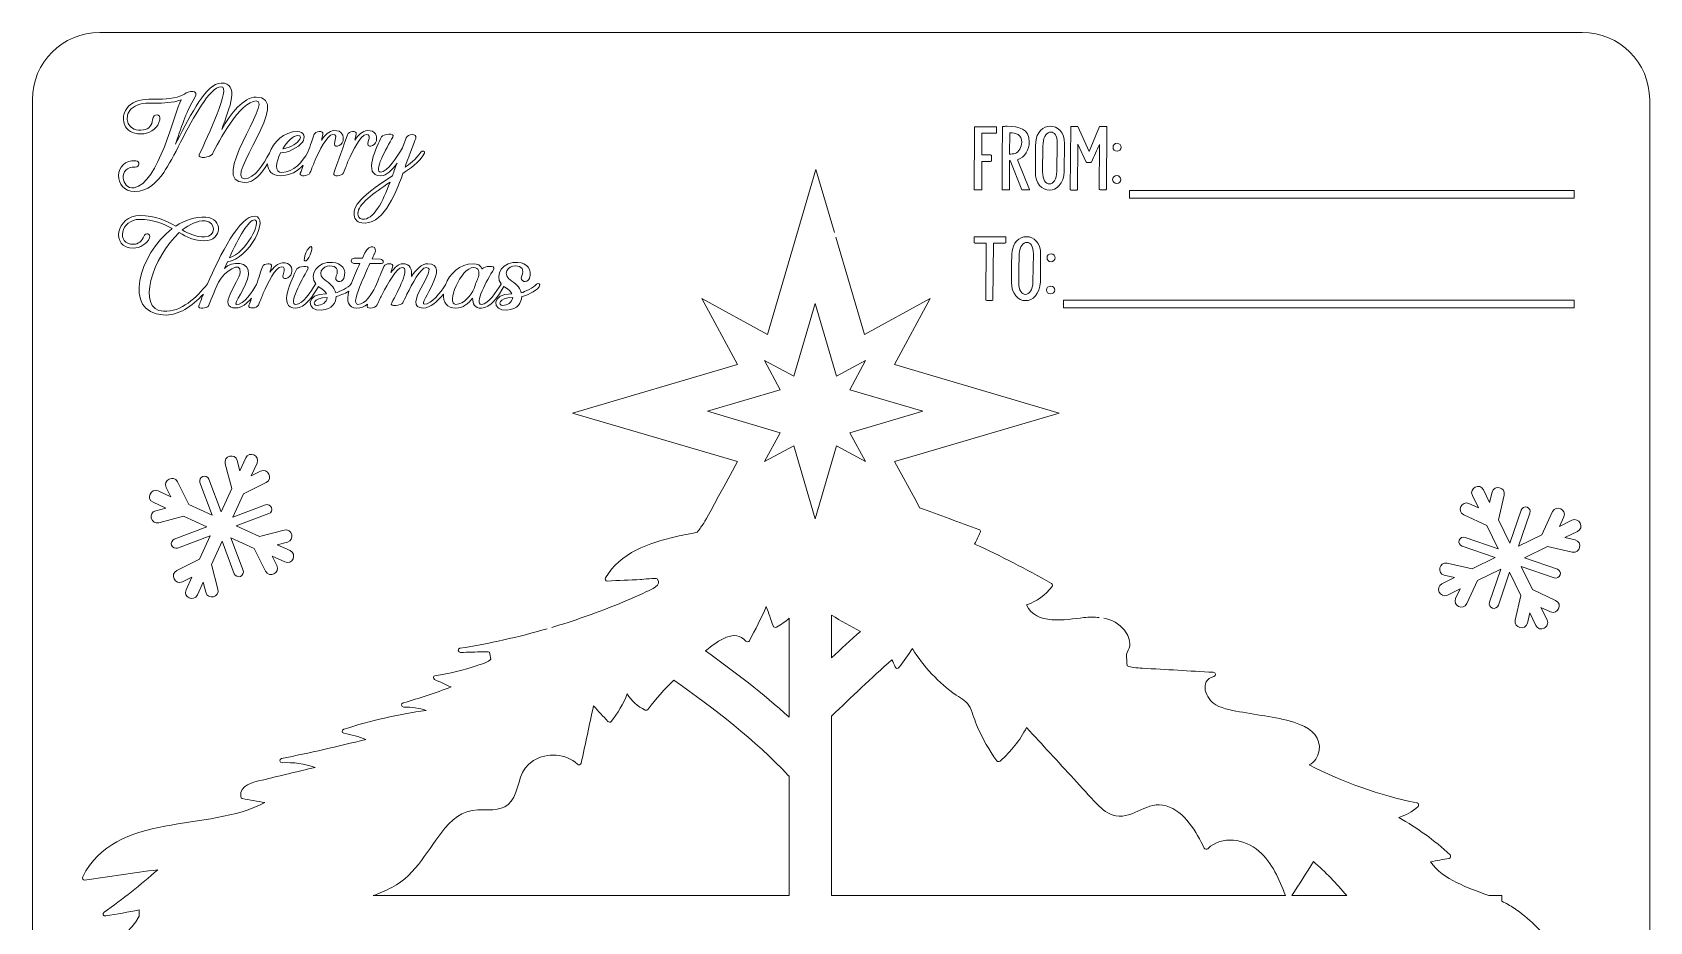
# Model space of a CAD drawing. Header units: inches. Extents: x -554 to -402, y 135 to 338.
# Drawn here: x -554.2 to -401.8, y 254.4 to 338.2 of the extents above; entities that cross this region are included whole.
import ezdxf

# ---------------------------------------------------------------- set-up
doc = ezdxf.new("R2010")
doc.units = ezdxf.units.IN
doc.header["$MEASUREMENT"] = 0
doc.layers.add('_U+0421_U+043B_U+043E_U+0439 1', color=7, linetype='Continuous')

# ---------------------------------------------------------------- blocks, each defined once
blk = doc.blocks.new('block 4')
at = {"layer": '_U+0421_U+043B_U+043E_U+0439 1', "color": 7, "lineweight": 5, "true_color": 0xffffff}
for points, knots in [([(-521.25, 328.35), (-521.14, 328.57), (-519.93, 328.76), (-520.2, 328.32), (-520.82, 327.24), (-522.07, 325), (-521.34, 325), (-520.71, 325), (-519.77, 326.51), (-519.27, 327.31), (-519.27, 327.31), (-518.93, 328.24), (-518.93, 328.24), (-518.82, 328.57), (-517.85, 328.74), (-518.04, 328.19), (-518.15, 327.86), (-518.88, 325.97), (-519.04, 325.48), (-518.69, 325.75), (-518, 326.17), (-517.55, 326.9), (-517.43, 327.09), (-517.11, 326.99), (-517.21, 326.8), (-517.72, 325.86), (-518.58, 325.36), (-519.24, 324.89), (-520.01, 322.7), (-521.25, 319.92), (-523.13, 320.23), (-523.65, 320.31), (-523.85, 320.68), (-523.85, 321.1), (-523.86, 322.3), (-522.01, 323.47), (-520.23, 324.66), (-520.15, 324.91), (-519.99, 325.36), (-519.8, 325.86), (-520.3, 325.2), (-520.73, 324.67), (-521.34, 324.67), (-523.1, 324.67), (-521.69, 327.44), (-521.25, 328.35)], [0, 0, 0, 0, 1, 1, 1, 2, 2, 2, 3, 3, 3, 4, 4, 4, 5, 5, 5, 6, 6, 6, 7, 7, 7, 8, 8, 8, 9, 9, 9, 10, 10, 10, 11, 11, 11, 12, 12, 12, 13, 13, 13, 14, 14, 14, 15, 15, 15, 15]), ([(-520.46, 324.06), (-522.01, 323.01), (-523.49, 321.99), (-523.49, 321.11), (-523.49, 320.85), (-523.38, 320.63), (-523.07, 320.59), (-522.04, 320.42), (-521.12, 322.27), (-520.46, 324.06)], [0, 0, 0, 0, 1, 1, 1, 2, 2, 2, 3, 3, 3, 3])]:
    blk.add_open_spline(points, degree=3, knots=knots, dxfattribs=at)
blk = doc.blocks.new('block 5')
at = {"layer": '_U+0421_U+043B_U+043E_U+0439 1', "color": 7, "lineweight": 5, "true_color": 0xffffff}
for points, knots in [([(-459.65, 325.05), (-459.65, 325.05), (-459.65, 325.84), (-459.65, 325.84), (-459.65, 326.49), (-459.64, 327.2), (-459.61, 327.76), (-459.56, 328.82), (-458.89, 329.34), (-458.24, 329.34), (-457.56, 329.34), (-456.88, 328.78), (-456.9, 327.7), (-456.9, 327.7), (-456.92, 325.08), (-456.92, 325.08), (-456.98, 323.9), (-457.66, 323.31), (-458.33, 323.31), (-459, 323.31), (-459.66, 323.92), (-459.65, 325.05)], [0, 0, 0, 0, 1, 1, 1, 2, 2, 2, 3, 3, 3, 4, 4, 4, 5, 5, 5, 6, 6, 6, 7, 7, 7, 7]), ([(-458.97, 325.05), (-458.97, 324.27), (-458.66, 323.9), (-458.33, 323.9), (-457.99, 323.9), (-457.64, 324.31), (-457.62, 325.08), (-457.62, 325.08), (-457.58, 327.73), (-457.58, 327.73), (-457.58, 328.46), (-457.87, 328.79), (-458.18, 328.79), (-458.54, 328.79), (-458.89, 328.41), (-458.92, 327.73), (-458.95, 326.93), (-458.97, 325.83), (-458.97, 325.05)], [0, 0, 0, 0, 1, 1, 1, 2, 2, 2, 3, 3, 3, 4, 4, 4, 5, 5, 5, 6, 6, 6, 6])]:
    blk.add_open_spline(points, degree=3, knots=knots, dxfattribs=at)
blk = doc.blocks.new('block 7')
at = {"layer": '_U+0421_U+043B_U+043E_U+0439 1', "color": 7, "lineweight": 5, "true_color": 0xffffff}
for points, knots in [([(-460.91, 323.35), (-460.91, 323.35), (-462.03, 326.1), (-462.03, 326.1), (-462.03, 326.1), (-462.07, 326.1), (-462.07, 326.1), (-462.07, 325.2), (-462.08, 324.27), (-462.08, 323.37), (-462.08, 323.34), (-462.12, 323.33), (-462.17, 323.33), (-462.17, 323.33), (-462.69, 323.33), (-462.69, 323.33), (-462.74, 323.33), (-462.78, 323.34), (-462.78, 323.37), (-462.78, 327.23), (-462.76, 328.1), (-462.73, 329.28), (-462.73, 329.3), (-462.7, 329.32), (-462.65, 329.32), (-462.53, 329.33), (-462.41, 329.33), (-462.31, 329.33), (-461.21, 329.33), (-460.22, 329.12), (-460.22, 327.85), (-460.22, 327.14), (-460.62, 326.4), (-461.32, 326.18), (-461.32, 326.18), (-460.19, 323.39), (-460.19, 323.39), (-460.18, 323.35), (-460.2, 323.33), (-460.27, 323.33), (-460.27, 323.33), (-460.83, 323.33), (-460.83, 323.33), (-460.86, 323.33), (-460.9, 323.34), (-460.91, 323.35)], [0, 0, 0, 0, 1, 1, 1, 2, 2, 2, 3, 3, 3, 4, 4, 4, 5, 5, 5, 6, 6, 6, 7, 7, 7, 8, 8, 8, 9, 9, 9, 10, 10, 10, 11, 11, 11, 12, 12, 12, 13, 13, 13, 14, 14, 14, 15, 15, 15, 15]), ([(-461.55, 326.77), (-461.21, 326.91), (-460.93, 327.37), (-460.93, 327.82), (-460.93, 328.55), (-461.48, 328.73), (-462.06, 328.72), (-462.06, 328.72), (-462.09, 326.71), (-462.09, 326.71), (-461.91, 326.71), (-461.74, 326.72), (-461.55, 326.77)], [0, 0, 0, 0, 1, 1, 1, 2, 2, 2, 3, 3, 3, 4, 4, 4, 4])]:
    blk.add_open_spline(points, degree=3, knots=knots, dxfattribs=at)
blk = doc.blocks.new('block 8')
at = {"layer": '_U+0421_U+043B_U+043E_U+0439 1', "color": 7, "lineweight": 5, "true_color": 0xffffff}
for points, knots in [([(-506.41, 314.19), (-506.73, 313.75), (-507.67, 313.36), (-508.05, 313.29), (-508.08, 312.75), (-508.38, 312.07), (-509.46, 312), (-510.84, 311.9), (-510.99, 313.6), (-508.97, 313.54), (-509.07, 313.74), (-509.28, 313.97), (-509.64, 314.18), (-509.67, 314.2), (-509.69, 314.22), (-509.72, 314.24), (-510.2, 313.38), (-511.01, 312.19), (-511.85, 312.19), (-512.47, 312.19), (-512.68, 312.58), (-512.68, 313.12), (-513.06, 312.63), (-513.61, 312.19), (-514.25, 312.19), (-515.1, 312.19), (-515.46, 312.78), (-515.43, 313.52), (-515.97, 312.84), (-516.7, 312.2), (-517.32, 312.2), (-519.49, 312.2), (-515.81, 316.02), (-517.03, 316.02), (-517.62, 316.02), (-518.36, 314.41), (-518.87, 313.51), (-519.01, 313.18), (-519.16, 312.88), (-519.26, 312.68), (-519.37, 312.46), (-520.57, 312.27), (-520.3, 312.71), (-519.68, 313.79), (-518.56, 316.03), (-519.29, 316.03), (-519.88, 316.03), (-520.68, 314.45), (-521.18, 313.54), (-521.32, 313.24), (-521.48, 312.9), (-521.68, 312.5), (-521.85, 312.17), (-522.83, 312.03), (-522.59, 312.53), (-522.59, 312.54), (-522.58, 312.56), (-522.58, 312.57), (-522.87, 312.34), (-523.21, 312.19), (-523.58, 312.19), (-524.45, 312.19), (-524.55, 312.9), (-524.33, 313.81), (-524.74, 313.54), (-525.27, 313.34), (-525.53, 313.29), (-525.56, 312.75), (-525.86, 312.07), (-526.94, 312), (-528.32, 311.9), (-528.48, 313.6), (-526.45, 313.54), (-526.55, 313.74), (-526.76, 313.97), (-527.12, 314.18), (-527.15, 314.2), (-527.17, 314.22), (-527.2, 314.24), (-527.69, 313.38), (-528.5, 312.19), (-529.33, 312.19), (-531.1, 312.19), (-529.69, 314.98), (-529.24, 315.89), (-529.13, 316.12), (-527.93, 316.3), (-528.2, 315.86), (-528.82, 314.78), (-530.07, 312.55), (-529.33, 312.55), (-528.64, 312.55), (-527.93, 313.74), (-527.49, 314.45), (-527.48, 314.46), (-527.47, 314.47), (-527.46, 314.48), (-528.14, 315.31), (-527.29, 316.64), (-525.88, 316.51), (-525.04, 316.43), (-524.49, 315.86), (-524.82, 315), (-525.03, 314.47), (-525.77, 314.71), (-525.53, 315.23), (-525.26, 315.82), (-525.52, 316.18), (-526.12, 316.18), (-526.8, 316.2), (-527.5, 315.37), (-526.45, 314.73), (-525.9, 314.39), (-525.68, 314.01), (-525.57, 313.65), (-525.27, 313.69), (-524.36, 314.16), (-524.14, 314.45), (-524.14, 314.45), (-524.13, 314.45), (-524.13, 314.45), (-524.12, 314.49), (-524.11, 314.52), (-524.09, 314.56), (-523.86, 315.19), (-523.59, 315.78), (-523.3, 316.41), (-523.3, 316.41), (-523.86, 316.41), (-523.86, 316.41), (-524.23, 316.41), (-524.21, 316.89), (-523.85, 316.89), (-523.85, 316.89), (-523.07, 316.91), (-523.07, 316.91), (-523.07, 316.91), (-523.06, 316.92), (-523.06, 316.92), (-523.06, 316.92), (-522.83, 317.42), (-522.83, 317.42), (-522.37, 318.32), (-521.57, 318.02), (-521.91, 317.32), (-521.95, 317.26), (-521.98, 317.21), (-522.15, 316.85), (-522.15, 316.85), (-521.37, 316.81), (-521.37, 316.81), (-520.99, 316.81), (-521.01, 316.28), (-521.37, 316.41), (-521.37, 316.41), (-522.36, 316.41), (-522.36, 316.41), (-522.65, 315.76), (-522.9, 315.2), (-523.17, 314.56), (-523.63, 313.5), (-523.92, 312.55), (-523.48, 312.55), (-522.76, 312.55), (-522.18, 313.55), (-521.86, 314.18), (-521.54, 314.94), (-521.21, 315.71), (-521.04, 316.13), (-520.91, 316.45), (-520.06, 316.49), (-520.21, 316.06), (-520.21, 316.06), (-520.39, 315.54), (-520.39, 315.54), (-520.02, 316.03), (-519.63, 316.38), (-519.29, 316.38), (-518.52, 316.38), (-518.36, 315.85), (-518.44, 315.17), (-518, 315.84), (-517.47, 316.38), (-516.91, 316.38), (-514.61, 316.38), (-517.86, 312.56), (-517.22, 312.56), (-516.54, 312.56), (-515.69, 313.68), (-515.24, 314.4), (-514.85, 315.41), (-513.9, 316.38), (-512.62, 316.38), (-512.23, 316.38), (-511.91, 316.24), (-511.77, 315.86), (-511.77, 315.86), (-511.74, 315.94), (-511.74, 315.94), (-511.65, 316.12), (-510.45, 316.29), (-510.69, 315.87), (-511.33, 314.81), (-512.58, 312.55), (-511.85, 312.55), (-511.15, 312.55), (-510.45, 313.74), (-510, 314.45), (-510, 314.46), (-509.99, 314.47), (-509.98, 314.48), (-510.66, 315.31), (-509.81, 316.64), (-508.4, 316.51), (-507.56, 316.43), (-507.01, 315.86), (-507.33, 315), (-507.55, 314.47), (-508.29, 314.71), (-508.05, 315.23), (-507.78, 315.82), (-508.04, 316.18), (-508.64, 316.18), (-509.31, 316.2), (-510.02, 315.37), (-508.97, 314.73), (-508.41, 314.39), (-508.2, 314.01), (-508.09, 313.65), (-507.79, 313.69), (-506.88, 314.16), (-506.66, 314.45), (-506.55, 314.59), (-506.19, 314.5), (-506.41, 314.19)], [0, 0, 0, 0, 1, 1, 1, 2, 2, 2, 3, 3, 3, 4, 4, 4, 5, 5, 5, 6, 6, 6, 7, 7, 7, 8, 8, 8, 9, 9, 9, 10, 10, 10, 11, 11, 11, 12, 12, 12, 13, 13, 13, 14, 14, 14, 15, 15, 15, 16, 16, 16, 17, 17, 17, 18, 18, 18, 19, 19, 19, 20, 20, 20, 21, 21, 21, 22, 22, 22, 23, 23, 23, 24, 24, 24, 25, 25, 25, 26, 26, 26, 27, 27, 27, 28, 28, 28, 29, 29, 29, 30, 30, 30, 31, 31, 31, 32, 32, 32, 33, 33, 33, 34, 34, 34, 35, 35, 35, 36, 36, 36, 37, 37, 37, 38, 38, 38, 39, 39, 39, 40, 40, 40, 41, 41, 41, 42, 42, 42, 43, 43, 43, 44, 44, 44, 45, 45, 45, 46, 46, 46, 47, 47, 47, 48, 48, 48, 49, 49, 49, 50, 50, 50, 51, 51, 51, 52, 52, 52, 53, 53, 53, 54, 54, 54, 55, 55, 55, 56, 56, 56, 57, 57, 57, 58, 58, 58, 59, 59, 59, 60, 60, 60, 61, 61, 61, 62, 62, 62, 63, 63, 63, 64, 64, 64, 65, 65, 65, 66, 66, 66, 67, 67, 67, 68, 68, 68, 69, 69, 69, 70, 70, 70, 71, 71, 71, 72, 72, 72, 73, 73, 73, 74, 74, 74, 75, 75, 75, 76, 76, 76, 77, 77, 77, 78, 78, 78, 78]), ([(-512.57, 316.02), (-513.81, 316.02), (-515.22, 312.55), (-514.25, 312.55), (-513.47, 312.55), (-512.84, 313.41), (-512.53, 314.04), (-512.42, 314.43), (-512.26, 314.81), (-512.12, 315.16), (-512.03, 315.58), (-512.04, 316.02), (-512.57, 316.02)], [0, 0, 0, 0, 1, 1, 1, 2, 2, 2, 3, 3, 3, 4, 4, 4, 4]), ([(-526.37, 313.19), (-527.78, 313.19), (-527.78, 312.45), (-527.33, 312.45), (-526.87, 312.45), (-526.45, 312.72), (-526.37, 313.19)], [0, 0, 0, 0, 1, 1, 1, 2, 2, 2, 2]), ([(-508.89, 313.19), (-510.29, 313.19), (-510.29, 312.45), (-509.85, 312.45), (-509.39, 312.45), (-508.97, 312.72), (-508.89, 313.19)], [0, 0, 0, 0, 1, 1, 1, 2, 2, 2, 2])]:
    blk.add_open_spline(points, degree=3, knots=knots, dxfattribs=at)
blk = doc.blocks.new('block 10')
at = {"layer": '_U+0421_U+043B_U+043E_U+0439 1', "color": 7, "lineweight": 5, "true_color": 0xffffff}
for points, knots in [([(-460.58, 312.9), (-461.25, 312.9), (-461.9, 313.51), (-461.9, 314.65), (-461.9, 314.65), (-461.9, 315.43), (-461.9, 315.43), (-461.9, 316.09), (-461.89, 316.79), (-461.86, 317.35), (-461.81, 318.41), (-461.14, 318.93), (-460.49, 318.93), (-459.81, 318.93), (-459.13, 318.38), (-459.15, 317.29), (-459.15, 317.29), (-459.17, 314.67), (-459.17, 314.67), (-459.23, 313.49), (-459.91, 312.9), (-460.58, 312.9)], [0, 0, 0, 0, 1, 1, 1, 2, 2, 2, 3, 3, 3, 4, 4, 4, 5, 5, 5, 6, 6, 6, 7, 7, 7, 7]), ([(-459.83, 317.32), (-459.82, 318.05), (-460.12, 318.39), (-460.43, 318.39), (-460.79, 318.39), (-461.14, 318), (-461.16, 317.32), (-461.2, 316.53), (-461.22, 315.42), (-461.22, 314.65), (-461.22, 313.86), (-460.91, 313.49), (-460.58, 313.49), (-460.24, 313.49), (-459.89, 313.91), (-459.87, 314.67), (-459.87, 314.67), (-459.83, 317.32), (-459.83, 317.32)], [0, 0, 0, 0, 1, 1, 1, 2, 2, 2, 3, 3, 3, 4, 4, 4, 5, 5, 5, 6, 6, 6, 6])]:
    blk.add_open_spline(points, degree=3, knots=knots, dxfattribs=at)
blk = doc.blocks.new('block 11')
at = {"layer": '_U+0421_U+043B_U+043E_U+0439 1', "color": 7, "lineweight": 5, "true_color": 0xffffff}
for points, knots in [([(-544.42, 326.09), (-543.98, 326.06), (-544.04, 325.47), (-544.47, 325.49), (-546.11, 325.6), (-545.8, 323.34), (-544.58, 323.54), (-542.28, 323.9), (-540.74, 330.71), (-540.14, 331.83), (-540.97, 331.52), (-541.81, 331.52), (-542.59, 331.52), (-543, 331.52), (-543.4, 331.53), (-543.76, 331.47), (-544.52, 331.36), (-544.98, 330.95), (-545.15, 330.5), (-545.21, 330.33), (-545.23, 330.15), (-545.22, 329.97), (-545.2, 329.81), (-545.16, 329.64), (-545.07, 329.49), (-544.85, 329.13), (-544.38, 328.89), (-543.69, 328.99), (-543.15, 329.06), (-542.88, 329.43), (-542.83, 329.94), (-542.75, 330.62), (-542.03, 330.52), (-542.15, 329.93), (-542.3, 329.24), (-542.93, 328.74), (-543.66, 328.63), (-544.5, 328.52), (-545.08, 328.83), (-545.37, 329.29), (-545.49, 329.48), (-545.56, 329.71), (-545.58, 329.93), (-545.59, 330.15), (-545.56, 330.38), (-545.48, 330.61), (-545.27, 331.18), (-544.71, 331.7), (-543.79, 331.83), (-543.41, 331.89), (-543, 331.89), (-542.57, 331.89), (-541.7, 331.89), (-540.74, 331.89), (-539.82, 332.36), (-539.53, 332.68), (-538.35, 332.85), (-538.88, 331.99), (-539.6, 330.84), (-539.99, 329.63), (-540.67, 327.65), (-540.67, 327.65), (-540.51, 327.97), (-540.51, 327.97), (-539.21, 330.47), (-537.74, 333.41), (-536.37, 333.41), (-534.59, 333.41), (-535.57, 331.1), (-536.32, 329.04), (-535.46, 330.53), (-534.26, 332.09), (-533.08, 332.09), (-529.5, 332.09), (-536.1, 324.39), (-534.17, 324.39), (-533.19, 324.39), (-532.4, 325.76), (-531.83, 326.81), (-531.44, 327.83), (-530.46, 328.84), (-529.19, 328.84), (-528.51, 328.84), (-528.41, 328.27), (-528.72, 327.84), (-529.06, 327.33), (-530.15, 326.79), (-530.77, 326.84), (-531.22, 325.92), (-531.37, 324.98), (-530.65, 324.98), (-529.52, 324.98), (-528.7, 326.01), (-528.19, 326.89), (-527.97, 327.54), (-527.75, 328.17), (-527.63, 328.54), (-527.51, 328.91), (-526.71, 328.95), (-526.78, 328.59), (-526.82, 328.38), (-526.88, 328.2), (-526.93, 328.03), (-526.58, 328.52), (-526.18, 328.89), (-525.74, 328.92), (-524.96, 328.97), (-524.79, 328.43), (-524.88, 327.95), (-524.98, 327.44), (-525.92, 327.15), (-525.66, 327.9), (-525.52, 328.3), (-525.52, 328.58), (-525.84, 328.56), (-526.41, 328.52), (-527.11, 327.01), (-527.55, 326.07), (-527.69, 325.71), (-527.81, 325.4), (-528, 324.95), (-528.14, 324.59), (-529.04, 324.57), (-528.91, 324.91), (-528.83, 325.12), (-528.73, 325.38), (-528.63, 325.68), (-529.16, 325.1), (-529.86, 324.67), (-530.79, 324.67), (-531.59, 324.67), (-531.96, 325.15), (-532, 325.78), (-532.56, 324.86), (-533.24, 324.03), (-534.16, 324.03), (-537.68, 324.03), (-531.47, 331.72), (-533.06, 331.72), (-534.58, 331.72), (-536.66, 327.84), (-537.2, 326.7), (-537.34, 326.41), (-538.64, 326.21), (-538.43, 326.67), (-537.65, 328.35), (-535.41, 333.09), (-536.36, 333.05), (-537.49, 333), (-538.94, 330.22), (-540.2, 327.82), (-540.77, 326.69), (-541.31, 325.66), (-541.78, 324.98), (-542.42, 324.06), (-543.32, 323.18), (-544.51, 323.18), (-546.6, 323.18), (-546.51, 326.26), (-544.42, 326.09)], [0, 0, 0, 0, 1, 1, 1, 2, 2, 2, 3, 3, 3, 4, 4, 4, 5, 5, 5, 6, 6, 6, 7, 7, 7, 8, 8, 8, 9, 9, 9, 10, 10, 10, 11, 11, 11, 12, 12, 12, 13, 13, 13, 14, 14, 14, 15, 15, 15, 16, 16, 16, 17, 17, 17, 18, 18, 18, 19, 19, 19, 20, 20, 20, 21, 21, 21, 22, 22, 22, 23, 23, 23, 24, 24, 24, 25, 25, 25, 26, 26, 26, 27, 27, 27, 28, 28, 28, 29, 29, 29, 30, 30, 30, 31, 31, 31, 32, 32, 32, 33, 33, 33, 34, 34, 34, 35, 35, 35, 36, 36, 36, 37, 37, 37, 38, 38, 38, 39, 39, 39, 40, 40, 40, 41, 41, 41, 42, 42, 42, 43, 43, 43, 44, 44, 44, 45, 45, 45, 46, 46, 46, 47, 47, 47, 48, 48, 48, 49, 49, 49, 50, 50, 50, 51, 51, 51, 52, 52, 52, 53, 53, 53, 53]), ([(-530.57, 327.2), (-530.09, 327.27), (-529.35, 327.6), (-529.05, 327.98), (-528.91, 328.15), (-528.75, 328.47), (-529.14, 328.47), (-529.59, 328.47), (-530.15, 327.89), (-530.57, 327.2)], [0, 0, 0, 0, 1, 1, 1, 2, 2, 2, 3, 3, 3, 3])]:
    blk.add_open_spline(points, degree=3, knots=knots, dxfattribs=at)
blk = doc.blocks.new('block 14')
at = {"layer": '_U+0421_U+043B_U+043E_U+0439 1', "color": 7, "lineweight": 5, "true_color": 0xffffff}
for points, knots in [([(-541.84, 311.55), (-545.68, 311.78), (-544.13, 317.28), (-540.99, 319.69), (-541.81, 320.14), (-542.73, 320.56), (-544.06, 320.56), (-545.86, 320.56), (-546.32, 318.21), (-544.61, 318.21), (-544.18, 318.21), (-543.81, 318.54), (-543.66, 318.96), (-543.51, 319.36), (-542.96, 319.23), (-543.12, 318.82), (-543.37, 318.24), (-544.03, 317.85), (-544.63, 317.85), (-546.85, 317.85), (-546.28, 320.92), (-544.02, 320.92), (-542.54, 320.92), (-541.55, 320.42), (-540.65, 319.92), (-539.8, 320.5), (-538.83, 320.83), (-537.83, 320.78), (-536.14, 320.66), (-536.26, 318.54), (-537.94, 318.54), (-538.88, 318.54), (-539.6, 318.9), (-540.33, 319.31), (-542.79, 317.04), (-544.46, 312.06), (-541.79, 311.9), (-540.12, 311.8), (-538.7, 313.21), (-537.65, 314.48), (-536.51, 317.16), (-534.57, 320.99), (-533.18, 320.86), (-531.78, 320.74), (-533.71, 316.84), (-535.78, 316.56), (-535.78, 316.56), (-536.06, 315.94), (-536.06, 315.94), (-535.4, 316.65), (-533.65, 316.64), (-533.79, 315.38), (-533.91, 314.24), (-535.3, 312.53), (-534.93, 312.53), (-534.22, 312.53), (-533.42, 313.77), (-533.04, 314.43), (-532.82, 315.09), (-532.6, 315.72), (-532.48, 316.08), (-532.36, 316.45), (-531.56, 316.49), (-531.63, 316.14), (-531.67, 315.93), (-531.73, 315.75), (-531.78, 315.57), (-531.43, 316.06), (-531.03, 316.44), (-530.59, 316.46), (-529.81, 316.52), (-529.64, 315.97), (-529.73, 315.49), (-529.83, 314.98), (-530.77, 314.69), (-530.51, 315.45), (-530.37, 315.85), (-530.37, 316.13), (-530.69, 316.1), (-531.26, 316.06), (-531.96, 314.56), (-532.4, 313.61), (-532.53, 313.26), (-532.66, 312.95), (-532.85, 312.49), (-532.99, 312.13), (-533.89, 312.11), (-533.76, 312.46), (-533.69, 312.64), (-533.6, 312.88), (-533.51, 313.14), (-533.93, 312.64), (-534.45, 312.21), (-534.97, 312.21), (-536.83, 312.21), (-534.7, 314.57), (-534.58, 315.58), (-534.46, 316.68), (-536.07, 315.68), (-536.63, 314.65), (-537.04, 313.68), (-537.38, 312.82), (-537.57, 312.38), (-537.67, 312.17), (-538.6, 312.08), (-538.47, 312.4), (-538.38, 312.68), (-538.23, 313.06), (-538.05, 313.52), (-539.08, 312.41), (-540.37, 311.45), (-541.84, 311.55)], [0, 0, 0, 0, 1, 1, 1, 2, 2, 2, 3, 3, 3, 4, 4, 4, 5, 5, 5, 6, 6, 6, 7, 7, 7, 8, 8, 8, 9, 9, 9, 10, 10, 10, 11, 11, 11, 12, 12, 12, 13, 13, 13, 14, 14, 14, 15, 15, 15, 16, 16, 16, 17, 17, 17, 18, 18, 18, 19, 19, 19, 20, 20, 20, 21, 21, 21, 22, 22, 22, 23, 23, 23, 24, 24, 24, 25, 25, 25, 26, 26, 26, 27, 27, 27, 28, 28, 28, 29, 29, 29, 30, 30, 30, 31, 31, 31, 32, 32, 32, 33, 33, 33, 34, 34, 34, 35, 35, 35, 36, 36, 36, 37, 37, 37, 37]), ([(-540.03, 319.56), (-539.37, 319.2), (-538.73, 318.91), (-537.92, 318.91), (-536.84, 318.91), (-536.82, 320.34), (-537.89, 320.42), (-538.61, 320.45), (-539.34, 320.12), (-540.03, 319.56)], [0, 0, 0, 0, 1, 1, 1, 2, 2, 2, 3, 3, 3, 3]), ([(-535.6, 316.95), (-534.05, 317.33), (-532.49, 320.44), (-533.21, 320.51), (-533.77, 320.55), (-534.73, 318.84), (-535.6, 316.95)], [0, 0, 0, 0, 1, 1, 1, 2, 2, 2, 2])]:
    blk.add_open_spline(points, degree=3, knots=knots, dxfattribs=at)
blk = doc.blocks.new('block 3')
at = {"layer": '_U+0421_U+043B_U+043E_U+0439 1', "color": 7, "lineweight": 5, "true_color": 0xffffff}
for points in [[(-408.86, 323.27), (-450.78, 323.27), (-450.78, 322.56), (-408.86, 322.56), (-408.86, 323.27)], [(-477.13, 304.51), (-475.64, 307.26), (-478.38, 305.77), (-480.41, 312.64), (-482.42, 305.77), (-485.17, 307.26), (-483.68, 304.51), (-490.55, 302.49), (-483.68, 300.46), (-485.17, 297.73), (-482.42, 299.22), (-480.41, 292.33), (-478.38, 299.22), (-475.64, 297.73), (-477.13, 300.46), (-470.25, 302.49), (-477.13, 304.51)], [(-456.99, 312.24), (-408.86, 312.24), (-408.86, 312.95), (-456.99, 312.95), (-456.99, 312.24)]]:
    blk.add_lwpolyline(points, dxfattribs=at)
for points, knots in [([(-465.31, 323.33), (-465.31, 323.33), (-464.79, 323.33), (-464.79, 323.33), (-464.74, 323.33), (-464.7, 323.34), (-464.7, 323.37), (-464.7, 324.26), (-464.68, 325.13), (-464.68, 326.02), (-464.68, 326.02), (-463.87, 326.02), (-463.87, 326.02), (-463.82, 326.02), (-463.79, 326.04), (-463.79, 326.07), (-463.79, 326.07), (-463.79, 326.59), (-463.79, 326.59), (-463.79, 326.62), (-463.82, 326.63), (-463.87, 326.63), (-463.87, 326.63), (-464.68, 326.63), (-464.68, 326.63), (-464.68, 326.63), (-464.68, 328.68), (-464.68, 328.68), (-464.68, 328.68), (-463.39, 328.68), (-463.39, 328.68), (-463.34, 328.68), (-463.31, 328.7), (-463.31, 328.72), (-463.31, 328.72), (-463.31, 329.25), (-463.31, 329.25), (-463.31, 329.28), (-463.34, 329.29), (-463.39, 329.29), (-463.39, 329.29), (-465.29, 329.29), (-465.29, 329.29), (-465.34, 329.29), (-465.38, 329.28), (-465.38, 329.25), (-465.38, 329.25), (-465.38, 328.95), (-465.38, 328.95), (-465.38, 328.95), (-465.4, 323.37), (-465.4, 323.37), (-465.4, 323.34), (-465.36, 323.33), (-465.31, 323.33)], [0, 0, 0, 0, 1, 1, 1, 2, 2, 2, 3, 3, 3, 4, 4, 4, 5, 5, 5, 6, 6, 6, 7, 7, 7, 8, 8, 8, 9, 9, 9, 10, 10, 10, 11, 11, 11, 12, 12, 12, 13, 13, 13, 14, 14, 14, 15, 15, 15, 16, 16, 16, 17, 17, 17, 18, 18, 18, 18]), ([(-456.27, 323.32), (-456.27, 323.32), (-455.75, 323.32), (-455.75, 323.32), (-455.71, 323.32), (-455.67, 323.34), (-455.67, 323.36), (-455.67, 323.36), (-455.64, 327.64), (-455.64, 327.64), (-455.64, 327.64), (-454.87, 325.95), (-454.87, 325.95), (-454.87, 325.95), (-454.82, 325.93), (-454.8, 325.93), (-454.8, 325.93), (-454.43, 325.93), (-454.43, 325.93), (-454.4, 325.93), (-454.36, 325.94), (-454.35, 325.95), (-454.1, 326.53), (-453.86, 327.07), (-453.61, 327.63), (-453.61, 327.63), (-453.62, 323.4), (-453.62, 323.4), (-453.62, 323.37), (-453.59, 323.35), (-453.55, 323.35), (-453.55, 323.35), (-453.02, 323.35), (-453.02, 323.35), (-452.98, 323.35), (-452.94, 323.37), (-452.94, 323.4), (-452.94, 323.4), (-452.91, 329.28), (-452.91, 329.28), (-452.91, 329.3), (-452.95, 329.32), (-453, 329.32), (-453, 329.32), (-453.53, 329.32), (-453.53, 329.32), (-453.55, 329.32), (-453.59, 329.31), (-453.6, 329.3), (-453.6, 329.3), (-454.59, 326.94), (-454.59, 326.94), (-454.59, 326.94), (-455.65, 329.3), (-455.65, 329.3), (-455.66, 329.31), (-455.71, 329.32), (-455.73, 329.32), (-455.73, 329.32), (-456.23, 329.32), (-456.23, 329.32), (-456.27, 329.32), (-456.31, 329.3), (-456.31, 329.28), (-456.31, 329.28), (-456.36, 323.36), (-456.36, 323.36), (-456.36, 323.34), (-456.32, 323.32), (-456.27, 323.32)], [0, 0, 0, 0, 1, 1, 1, 2, 2, 2, 3, 3, 3, 4, 4, 4, 5, 5, 5, 6, 6, 6, 7, 7, 7, 8, 8, 8, 9, 9, 9, 10, 10, 10, 11, 11, 11, 12, 12, 12, 13, 13, 13, 14, 14, 14, 15, 15, 15, 16, 16, 16, 17, 17, 17, 18, 18, 18, 19, 19, 19, 20, 20, 20, 21, 21, 21, 22, 22, 22, 23, 23, 23, 23]), ([(-524.85, 324.95), (-524.66, 325.4), (-524.54, 325.71), (-524.4, 326.07), (-523.96, 327.01), (-523.26, 328.52), (-522.69, 328.56), (-522.37, 328.58), (-522.37, 328.3), (-522.51, 327.9), (-522.77, 327.15), (-521.84, 327.44), (-521.74, 327.95), (-521.65, 328.43), (-521.81, 328.97), (-522.59, 328.92), (-523.04, 328.89), (-523.44, 328.52), (-523.78, 328.03), (-523.74, 328.2), (-523.67, 328.38), (-523.64, 328.59), (-523.56, 328.95), (-524.36, 328.91), (-524.48, 328.54), (-524.74, 327.76), (-525.43, 325.78), (-525.76, 324.91), (-525.89, 324.57), (-524.99, 324.59), (-524.85, 324.95)], [0, 0, 0, 0, 1, 1, 1, 2, 2, 2, 3, 3, 3, 4, 4, 4, 5, 5, 5, 6, 6, 6, 7, 7, 7, 8, 8, 8, 9, 9, 9, 10, 10, 10, 10]), ([(-451.94, 326.98), (-451.75, 326.98), (-451.55, 327.16), (-451.55, 327.35), (-451.55, 327.51), (-451.71, 327.73), (-451.94, 327.73), (-452.17, 327.73), (-452.33, 327.57), (-452.33, 327.35), (-452.33, 327.16), (-452.19, 326.98), (-451.94, 326.98)], [0, 0, 0, 0, 1, 1, 1, 2, 2, 2, 3, 3, 3, 4, 4, 4, 4]), ([(-451.98, 323.94), (-451.76, 323.94), (-451.6, 324.1), (-451.6, 324.31), (-451.6, 324.49), (-451.75, 324.68), (-451.98, 324.68), (-452.19, 324.68), (-452.38, 324.51), (-452.38, 324.31), (-452.38, 324.14), (-452.21, 323.94), (-451.98, 323.94)], [0, 0, 0, 0, 1, 1, 1, 2, 2, 2, 3, 3, 3, 4, 4, 4, 4]), ([(-462.52, 318.92), (-462.52, 318.92), (-465.31, 318.92), (-465.31, 318.92), (-465.36, 318.92), (-465.4, 318.9), (-465.4, 318.87), (-465.4, 318.87), (-465.4, 318.37), (-465.4, 318.37), (-465.4, 318.34), (-465.36, 318.32), (-465.31, 318.32), (-465.31, 318.32), (-464.29, 318.32), (-464.29, 318.32), (-464.29, 318.32), (-464.31, 312.96), (-464.31, 312.96), (-464.31, 312.94), (-464.28, 312.92), (-464.22, 312.92), (-464.22, 312.92), (-463.73, 312.92), (-463.73, 312.92), (-463.69, 312.92), (-463.64, 312.94), (-463.64, 312.96), (-463.64, 312.96), (-463.58, 318.32), (-463.58, 318.32), (-463.58, 318.32), (-462.52, 318.32), (-462.52, 318.32), (-462.47, 318.32), (-462.43, 318.34), (-462.43, 318.37), (-462.43, 318.37), (-462.43, 318.87), (-462.43, 318.87), (-462.43, 318.9), (-462.47, 318.92), (-462.52, 318.92)], [0, 0, 0, 0, 1, 1, 1, 2, 2, 2, 3, 3, 3, 4, 4, 4, 5, 5, 5, 6, 6, 6, 7, 7, 7, 8, 8, 8, 9, 9, 9, 10, 10, 10, 11, 11, 11, 12, 12, 12, 13, 13, 13, 14, 14, 14, 14]), ([(-528.39, 317.41), (-528.54, 317.03), (-528.59, 316.68), (-528.48, 316.64), (-528.36, 316.58), (-528.14, 316.85), (-527.98, 317.23), (-527.81, 317.6), (-527.76, 317.94), (-527.88, 318), (-527.99, 318.04), (-528.22, 317.78), (-528.39, 317.41)], [0, 0, 0, 0, 1, 1, 1, 2, 2, 2, 3, 3, 3, 4, 4, 4, 4]), ([(-458.17, 317.32), (-458.4, 317.32), (-458.55, 317.16), (-458.55, 316.94), (-458.55, 316.76), (-458.42, 316.57), (-458.17, 316.57), (-457.97, 316.57), (-457.78, 316.76), (-457.78, 316.94), (-457.78, 317.1), (-457.94, 317.32), (-458.17, 317.32)], [0, 0, 0, 0, 1, 1, 1, 2, 2, 2, 3, 3, 3, 4, 4, 4, 4]), ([(-458.21, 314.28), (-458.42, 314.28), (-458.61, 314.1), (-458.61, 313.9), (-458.61, 313.73), (-458.44, 313.53), (-458.21, 313.53), (-457.99, 313.53), (-457.82, 313.7), (-457.82, 313.9), (-457.82, 314.08), (-457.97, 314.28), (-458.21, 314.28)], [0, 0, 0, 0, 1, 1, 1, 2, 2, 2, 3, 3, 3, 4, 4, 4, 4]), ([(-529.88, 289.35), (-529.88, 289.35), (-531.08, 289.89), (-531.08, 289.89), (-531.08, 289.89), (-530.13, 290.14), (-530.13, 290.14), (-529.77, 290.24), (-529.64, 290.58), (-529.72, 290.85), (-529.81, 291.13), (-530.07, 291.38), (-530.43, 291.28), (-530.43, 291.28), (-532.75, 290.67), (-532.75, 290.67), (-532.75, 290.67), (-534.96, 291.67), (-534.96, 291.67), (-534.96, 291.67), (-531.88, 292.83), (-531.88, 292.83), (-531.66, 292.91), (-531.54, 293.18), (-531.62, 293.4), (-531.71, 293.62), (-531.97, 293.74), (-532.19, 293.66), (-532.19, 293.66), (-535.27, 292.5), (-535.27, 292.5), (-535.27, 292.5), (-534.27, 294.7), (-534.27, 294.7), (-534.27, 294.7), (-532.12, 295.78), (-532.12, 295.78), (-531.79, 295.95), (-531.73, 296.29), (-531.87, 296.56), (-531.99, 296.83), (-532.31, 297), (-532.65, 296.84), (-532.65, 296.84), (-533.53, 296.39), (-533.53, 296.39), (-533.53, 296.39), (-532.99, 297.59), (-532.99, 297.59), (-532.67, 298.29), (-533.74, 298.78), (-534.06, 298.08), (-534.06, 298.08), (-534.6, 296.88), (-534.6, 296.88), (-534.6, 296.88), (-534.85, 297.83), (-534.85, 297.83), (-535.04, 298.58), (-536.18, 298.28), (-535.99, 297.53), (-535.99, 297.53), (-535.38, 295.21), (-535.38, 295.21), (-535.38, 295.21), (-536.38, 293), (-536.38, 293), (-536.38, 293), (-537.54, 296.08), (-537.54, 296.08), (-537.63, 296.3), (-537.89, 296.42), (-538.11, 296.34), (-538.33, 296.25), (-538.45, 295.99), (-538.37, 295.77), (-538.37, 295.77), (-537.21, 292.69), (-537.21, 292.69), (-537.21, 292.69), (-539.41, 293.69), (-539.41, 293.69), (-539.41, 293.69), (-540.49, 295.84), (-540.49, 295.84), (-540.84, 296.52), (-541.87, 295.99), (-541.55, 295.31), (-541.55, 295.31), (-541.1, 294.43), (-541.1, 294.43), (-541.1, 294.43), (-542.31, 294.97), (-542.31, 294.97), (-543, 295.29), (-543.49, 294.22), (-542.79, 293.9), (-542.79, 293.9), (-541.59, 293.36), (-541.59, 293.36), (-541.59, 293.36), (-542.54, 293.11), (-542.54, 293.11), (-542.91, 293.01), (-543.03, 292.67), (-542.95, 292.4), (-542.86, 292.12), (-542.6, 291.87), (-542.24, 291.97), (-542.24, 291.97), (-539.92, 292.58), (-539.92, 292.58), (-539.92, 292.58), (-537.71, 291.58), (-537.71, 291.58), (-537.71, 291.58), (-540.79, 290.42), (-540.79, 290.42), (-541.01, 290.33), (-541.13, 290.07), (-541.05, 289.85), (-540.96, 289.63), (-540.7, 289.51), (-540.48, 289.59), (-540.48, 289.59), (-537.4, 290.75), (-537.4, 290.75), (-537.4, 290.75), (-538.4, 288.55), (-538.4, 288.55), (-538.4, 288.55), (-540.55, 287.47), (-540.55, 287.47), (-540.88, 287.3), (-540.94, 286.96), (-540.8, 286.68), (-540.68, 286.42), (-540.36, 286.25), (-540.02, 286.41), (-540.02, 286.41), (-539.14, 286.86), (-539.14, 286.86), (-539.14, 286.86), (-539.68, 285.65), (-539.68, 285.65), (-539.84, 285.31), (-539.66, 285.01), (-539.4, 284.89), (-539.14, 284.77), (-538.77, 284.82), (-538.61, 285.17), (-538.61, 285.17), (-538.07, 286.37), (-538.07, 286.37), (-538.07, 286.37), (-537.82, 285.42), (-537.82, 285.42), (-537.63, 284.67), (-536.49, 284.97), (-536.68, 285.72), (-536.68, 285.72), (-537.29, 288.04), (-537.29, 288.04), (-537.29, 288.04), (-536.29, 290.25), (-536.29, 290.25), (-536.29, 290.25), (-535.13, 287.17), (-535.13, 287.17), (-535.05, 286.95), (-534.78, 286.83), (-534.56, 286.91), (-534.34, 287), (-534.22, 287.26), (-534.3, 287.48), (-534.3, 287.48), (-535.46, 290.56), (-535.46, 290.56), (-535.46, 290.56), (-533.26, 289.56), (-533.26, 289.56), (-533.26, 289.56), (-532.18, 287.41), (-532.18, 287.41), (-531.83, 286.73), (-530.8, 287.26), (-531.12, 287.94), (-531.12, 287.94), (-531.57, 288.82), (-531.57, 288.82), (-531.57, 288.82), (-530.37, 288.28), (-530.37, 288.28), (-529.67, 287.96), (-529.18, 289.03), (-529.88, 289.35)], [0, 0, 0, 0, 1, 1, 1, 2, 2, 2, 3, 3, 3, 4, 4, 4, 5, 5, 5, 6, 6, 6, 7, 7, 7, 8, 8, 8, 9, 9, 9, 10, 10, 10, 11, 11, 11, 12, 12, 12, 13, 13, 13, 14, 14, 14, 15, 15, 15, 16, 16, 16, 17, 17, 17, 18, 18, 18, 19, 19, 19, 20, 20, 20, 21, 21, 21, 22, 22, 22, 23, 23, 23, 24, 24, 24, 25, 25, 25, 26, 26, 26, 27, 27, 27, 28, 28, 28, 29, 29, 29, 30, 30, 30, 31, 31, 31, 32, 32, 32, 33, 33, 33, 34, 34, 34, 35, 35, 35, 36, 36, 36, 37, 37, 37, 38, 38, 38, 39, 39, 39, 40, 40, 40, 41, 41, 41, 42, 42, 42, 43, 43, 43, 44, 44, 44, 45, 45, 45, 46, 46, 46, 47, 47, 47, 48, 48, 48, 49, 49, 49, 50, 50, 50, 51, 51, 51, 52, 52, 52, 53, 53, 53, 54, 54, 54, 55, 55, 55, 56, 56, 56, 57, 57, 57, 58, 58, 58, 59, 59, 59, 60, 60, 60, 61, 61, 61, 62, 62, 62, 63, 63, 63, 64, 64, 64, 65, 65, 65, 65]), ([(-409.05, 289.2), (-409.05, 289.2), (-411.4, 289.74), (-411.4, 289.74), (-411.4, 289.74), (-413.57, 288.68), (-413.57, 288.68), (-413.57, 288.68), (-410.46, 287.61), (-410.46, 287.61), (-410.24, 287.53), (-410.11, 287.27), (-410.19, 287.05), (-410.27, 286.82), (-410.52, 286.7), (-410.75, 286.78), (-410.75, 286.78), (-413.86, 287.84), (-413.86, 287.84), (-413.86, 287.84), (-412.8, 285.67), (-412.8, 285.67), (-412.8, 285.67), (-410.62, 284.65), (-410.62, 284.65), (-409.92, 284.32), (-410.42, 283.26), (-411.11, 283.58), (-411.11, 283.58), (-412.01, 284), (-412.01, 284), (-412.01, 284), (-411.43, 282.81), (-411.43, 282.81), (-411.26, 282.47), (-411.45, 282.16), (-411.71, 282.03), (-411.97, 281.91), (-412.31, 281.95), (-412.48, 282.3), (-412.48, 282.3), (-413.06, 283.48), (-413.06, 283.48), (-413.06, 283.48), (-413.28, 282.52), (-413.28, 282.52), (-413.37, 282.16), (-413.71, 282.02), (-413.99, 282.1), (-414.29, 282.17), (-414.52, 282.42), (-414.43, 282.79), (-414.43, 282.79), (-413.89, 285.13), (-413.89, 285.13), (-413.89, 285.13), (-414.96, 287.31), (-414.96, 287.31), (-414.96, 287.31), (-416.02, 284.2), (-416.02, 284.2), (-416.1, 283.97), (-416.36, 283.85), (-416.58, 283.92), (-416.81, 284), (-416.94, 284.26), (-416.86, 284.48), (-416.86, 284.48), (-415.79, 287.59), (-415.79, 287.59), (-415.79, 287.59), (-417.97, 286.53), (-417.97, 286.53), (-417.97, 286.53), (-418.98, 284.35), (-418.98, 284.35), (-419.14, 284.01), (-419.49, 283.97), (-419.76, 284.08), (-420.02, 284.19), (-420.2, 284.5), (-420.05, 284.84), (-420.05, 284.84), (-419.63, 285.74), (-419.63, 285.74), (-419.63, 285.74), (-420.82, 285.16), (-420.82, 285.16), (-421.51, 284.83), (-422.02, 285.88), (-421.33, 286.22), (-421.33, 286.22), (-420.15, 286.8), (-420.15, 286.8), (-420.15, 286.8), (-421.11, 287.02), (-421.11, 287.02), (-421.84, 287.2), (-421.59, 288.33), (-420.85, 288.16), (-420.85, 288.16), (-418.5, 287.63), (-418.5, 287.63), (-418.5, 287.63), (-416.33, 288.69), (-416.33, 288.69), (-416.33, 288.69), (-419.44, 289.76), (-419.44, 289.76), (-419.66, 289.84), (-419.79, 290.1), (-419.71, 290.32), (-419.63, 290.54), (-419.38, 290.67), (-419.15, 290.59), (-419.15, 290.59), (-416.04, 289.53), (-416.04, 289.53), (-416.04, 289.53), (-417.1, 291.7), (-417.1, 291.7), (-417.1, 291.7), (-419.28, 292.72), (-419.28, 292.72), (-419.98, 293.05), (-419.48, 294.11), (-418.79, 293.78), (-418.79, 293.78), (-417.89, 293.37), (-417.89, 293.37), (-417.89, 293.37), (-418.47, 294.55), (-418.47, 294.55), (-418.81, 295.24), (-417.75, 295.76), (-417.42, 295.07), (-417.42, 295.07), (-416.84, 293.88), (-416.84, 293.88), (-416.84, 293.88), (-416.61, 294.85), (-416.61, 294.85), (-416.53, 295.21), (-416.19, 295.35), (-415.91, 295.27), (-415.61, 295.2), (-415.38, 294.94), (-415.47, 294.58), (-415.47, 294.58), (-416.01, 292.24), (-416.01, 292.24), (-416.01, 292.24), (-414.94, 290.06), (-414.94, 290.06), (-414.94, 290.06), (-413.87, 293.17), (-413.87, 293.17), (-413.8, 293.4), (-413.54, 293.52), (-413.31, 293.45), (-413.09, 293.37), (-412.96, 293.11), (-413.04, 292.89), (-413.04, 292.89), (-414.11, 289.78), (-414.11, 289.78), (-414.11, 289.78), (-411.93, 290.84), (-411.93, 290.84), (-411.93, 290.84), (-410.92, 293.02), (-410.92, 293.02), (-410.76, 293.36), (-410.41, 293.4), (-410.14, 293.29), (-409.88, 293.18), (-409.7, 292.87), (-409.85, 292.52), (-409.85, 292.52), (-410.26, 291.63), (-410.26, 291.63), (-410.26, 291.63), (-409.08, 292.21), (-409.08, 292.21), (-408.39, 292.54), (-407.88, 291.49), (-408.56, 291.15), (-408.56, 291.15), (-409.75, 290.57), (-409.75, 290.57), (-409.75, 290.57), (-408.79, 290.35), (-408.79, 290.35), (-408.06, 290.17), (-408.3, 289.04), (-409.05, 289.2)], [0, 0, 0, 0, 1, 1, 1, 2, 2, 2, 3, 3, 3, 4, 4, 4, 5, 5, 5, 6, 6, 6, 7, 7, 7, 8, 8, 8, 9, 9, 9, 10, 10, 10, 11, 11, 11, 12, 12, 12, 13, 13, 13, 14, 14, 14, 15, 15, 15, 16, 16, 16, 17, 17, 17, 18, 18, 18, 19, 19, 19, 20, 20, 20, 21, 21, 21, 22, 22, 22, 23, 23, 23, 24, 24, 24, 25, 25, 25, 26, 26, 26, 27, 27, 27, 28, 28, 28, 29, 29, 29, 30, 30, 30, 31, 31, 31, 32, 32, 32, 33, 33, 33, 34, 34, 34, 35, 35, 35, 36, 36, 36, 37, 37, 37, 38, 38, 38, 39, 39, 39, 40, 40, 40, 41, 41, 41, 42, 42, 42, 43, 43, 43, 44, 44, 44, 45, 45, 45, 46, 46, 46, 47, 47, 47, 48, 48, 48, 49, 49, 49, 50, 50, 50, 51, 51, 51, 52, 52, 52, 53, 53, 53, 54, 54, 54, 55, 55, 55, 56, 56, 56, 57, 57, 57, 58, 58, 58, 59, 59, 59, 60, 60, 60, 61, 61, 61, 62, 62, 62, 63, 63, 63, 64, 64, 64, 65, 65, 65, 65])]:
    blk.add_open_spline(points, degree=3, knots=knots, dxfattribs=at)
at = {"layer": '_U+0421_U+043B_U+043E_U+0439 1'}
for name in ['block 11', 'block 7', 'block 5', 'block 4', 'block 14', 'block 10', 'block 8']:
    blk.add_blockref(name, (0, 0), dxfattribs=at)
blk = doc.blocks.new('block 2')
at = {"layer": '_U+0421_U+043B_U+043E_U+0439 1'}
blk.add_blockref('block 3', (0, 0), dxfattribs=at)

msp = doc.modelspace()

# ---------------------------------------------------------------- linework, layer by layer
at = {"layer": '_U+0421_U+043B_U+043E_U+0439 1', "color": 1, "lineweight": 5, "true_color": 0xff0000}
for points, knots in [([(-401.76, 331.83), (-401.76, 331.83), (-401.76, 141.33), (-401.76, 141.33), (-401.76, 137.83), (-404.61, 134.98), (-408.11, 134.98), (-408.11, 134.98), (-547.81, 134.98), (-547.81, 134.98), (-551.32, 134.98), (-554.16, 137.83), (-554.16, 141.33), (-554.16, 141.33), (-554.16, 331.83), (-554.16, 331.83), (-554.16, 335.34), (-551.32, 338.18), (-547.81, 338.18), (-547.81, 338.18), (-408.11, 338.18), (-408.11, 338.18), (-404.61, 338.18), (-401.76, 335.34), (-401.76, 331.83)], [0, 0, 0, 0, 1, 1, 1, 2, 2, 2, 3, 3, 3, 4, 4, 4, 5, 5, 5, 6, 6, 6, 7, 7, 7, 8, 8, 8, 8]), ([(-505.22, 282.11), (-504.19, 282.41), (-503.17, 282.74), (-502.17, 283.1), (-500.16, 283.8), (-498.18, 284.58), (-496.28, 285.49), (-495.93, 285.65), (-494.73, 286.09), (-495.29, 286.68), (-495.42, 286.82), (-496.64, 286.62), (-496.85, 286.62), (-497.89, 286.57), (-498.93, 286.53), (-499.97, 286.48), (-500.13, 286.48), (-500.24, 286.66), (-500.16, 286.78), (-498.75, 289.14), (-496.06, 290.1), (-493.47, 290.67), (-492.82, 290.82), (-492.16, 290.94), (-491.51, 291.07), (-490.58, 292.42), (-491.76, 290.32), (-487.72, 297.73), (-487.72, 297.73), (-503.26, 302.31), (-503.26, 302.31), (-503.26, 302.31), (-487.72, 306.9), (-487.72, 306.9), (-487.72, 306.9), (-491.09, 313.1), (-491.09, 313.1), (-491.09, 313.1), (-484.89, 309.72), (-484.89, 309.72), (-484.89, 309.72), (-480.34, 325.26), (-480.34, 325.26), (-480.34, 325.26), (-478.59, 319.31), (-478.59, 319.31)], [0, 0, 0, 0, 1, 1, 1, 2, 2, 2, 3, 3, 3, 4, 4, 4, 5, 5, 5, 6, 6, 6, 7, 7, 7, 8, 8, 8, 9, 9, 9, 10, 10, 10, 11, 11, 11, 12, 12, 12, 13, 13, 13, 14, 14, 14, 15, 15, 15, 15]), ([(-478.46, 318.88), (-478.46, 318.88), (-475.76, 309.72), (-475.76, 309.72), (-475.76, 309.72), (-469.55, 313.1), (-469.55, 313.1), (-469.55, 313.1), (-472.93, 306.9), (-472.93, 306.9), (-472.93, 306.9), (-457.39, 302.31), (-457.39, 302.31), (-457.39, 302.31), (-471.29, 298.21), (-471.29, 298.21), (-471.29, 298.21), (-472.93, 297.73), (-472.93, 297.73), (-472.93, 297.73), (-470.83, 293.9), (-470.83, 293.9), (-470.83, 293.9), (-470.55, 293.37), (-470.55, 293.37), (-468.69, 292.7), (-466.82, 292.02), (-464.97, 291.34), (-464.84, 291.3), (-464.78, 291.18), (-464.84, 291.05), (-465.02, 290.69), (-465.19, 290.33), (-465.37, 289.97), (-462.9, 288.83), (-460.49, 287.6), (-458.13, 286.25), (-458.05, 286.2), (-457.99, 286.07), (-458.06, 285.98), (-458.69, 285.15), (-459.49, 284.58), (-460.48, 284.24), (-459.58, 282.28), (-456.82, 282.86), (-455.08, 283.03), (-454.6, 283.08), (-454.1, 283.1), (-453.63, 283.04)], [0, 0, 0, 0, 1, 1, 1, 2, 2, 2, 3, 3, 3, 4, 4, 4, 5, 5, 5, 6, 6, 6, 7, 7, 7, 8, 8, 8, 9, 9, 9, 10, 10, 10, 11, 11, 11, 12, 12, 12, 13, 13, 13, 14, 14, 14, 15, 15, 15, 16, 16, 16, 16]), ([(-484.05, 282.14), (-484.17, 282.07), (-484.31, 282.13), (-484.36, 282.25), (-484.57, 282.86), (-484.78, 283.46), (-485, 284.07), (-485.49, 282.98), (-486.01, 281.91), (-486.6, 280.86), (-486.65, 280.76), (-486.83, 280.72), (-486.92, 280.82), (-487.93, 282), (-489.52, 280.93), (-490.72, 279.89), (-487.98, 277.94), (-485.3, 275.89), (-482.84, 273.65), (-482.84, 273.65), (-482.84, 282.97), (-482.84, 282.97), (-483.21, 282.66), (-483.61, 282.38), (-484.05, 282.14)], [0, 0, 0, 0, 1, 1, 1, 2, 2, 2, 3, 3, 3, 4, 4, 4, 5, 5, 5, 6, 6, 6, 7, 7, 7, 8, 8, 8, 8]), ([(-544.09, 215.11), (-544.1, 223.72), (-544.1, 234.51), (-544.1, 248.02), (-544.35, 247.81), (-544.61, 247.61), (-544.88, 247.41), (-544.89, 247.4), (-544.9, 247.38), (-544.91, 247.37), (-545.12, 247.23), (-545.3, 247.53), (-545.17, 247.68), (-544.62, 248.34), (-544.26, 249.08), (-544.1, 249.87), (-544.1, 249.87), (-544.1, 251.01), (-544.1, 251.01), (-545.23, 248.9), (-547.4, 247.48), (-549.89, 247.29), (-550, 247.28), (-550.1, 247.39), (-550.1, 247.49), (-549.96, 251.01), (-545.61, 252.08), (-544.1, 254.89), (-544.1, 254.89), (-544.1, 255.49), (-544.1, 255.49), (-545.14, 255.29), (-546.19, 255.1), (-547.24, 254.92), (-547.48, 254.87), (-547.6, 255.14), (-547.41, 255.28), (-545.63, 256.51), (-543.95, 257.85), (-542.35, 259.28), (-544.65, 258.96), (-546.94, 258.63), (-549.24, 258.3), (-549.41, 258.28), (-549.48, 258.48), (-549.42, 258.6), (-546.35, 264.81), (-537.58, 262.79), (-532.24, 265.6), (-532.96, 265.73), (-533.67, 265.86), (-534.38, 265.99), (-534.47, 266.01), (-534.52, 266.1), (-534.53, 266.18), (-534.66, 267.25), (-533.34, 267.53), (-532.52, 267.72), (-530.85, 268.12), (-529.18, 268.52), (-527.51, 268.92), (-528.51, 269.27), (-529.55, 269.41), (-530.63, 269.36), (-530.86, 269.35), (-530.92, 269.71), (-530.69, 269.75), (-528.03, 270.29), (-525.37, 270.89), (-522.73, 271.56), (-523.41, 271.83), (-524.09, 272.01), (-524.81, 272.13), (-525.03, 272.16), (-525, 272.46), (-524.82, 272.51), (-522.29, 273.34), (-519.69, 273.92), (-517.05, 274.29), (-517.73, 274.5), (-518.42, 274.61), (-519.16, 274.61), (-519.39, 274.61), (-519.45, 274.94), (-519.22, 275), (-517.69, 275.43), (-516.19, 275.93), (-514.71, 276.5), (-515.22, 276.73), (-515.74, 276.97), (-516.26, 277.2), (-516.41, 277.27), (-516.39, 277.54), (-516.22, 277.56), (-514.87, 277.78), (-513.52, 278.08), (-512.24, 278.53), (-511.92, 278.63), (-511.13, 278.81), (-510.97, 279.13), (-511, 279.34), (-511.04, 279.56), (-511.08, 279.78), (-511.27, 279.81), (-511.47, 279.81), (-511.67, 279.8), (-512.39, 279.8), (-513.1, 279.77), (-513.81, 279.75), (-514.05, 279.75), (-514.11, 280.11), (-513.88, 280.14), (-511.1, 280.59), (-508.36, 281.2), (-505.66, 281.98)], [0, 0, 0, 0, 1, 1, 1, 2, 2, 2, 3, 3, 3, 4, 4, 4, 5, 5, 5, 6, 6, 6, 7, 7, 7, 8, 8, 8, 9, 9, 9, 10, 10, 10, 11, 11, 11, 12, 12, 12, 13, 13, 13, 14, 14, 14, 15, 15, 15, 16, 16, 16, 17, 17, 17, 18, 18, 18, 19, 19, 19, 20, 20, 20, 21, 21, 21, 22, 22, 22, 23, 23, 23, 24, 24, 24, 25, 25, 25, 26, 26, 26, 27, 27, 27, 28, 28, 28, 29, 29, 29, 30, 30, 30, 31, 31, 31, 32, 32, 32, 33, 33, 33, 34, 34, 34, 35, 35, 35, 36, 36, 36, 37, 37, 37, 38, 38, 38, 38]), ([(-478.85, 283.27), (-478.85, 283.27), (-478.85, 279.25), (-478.85, 279.25), (-477.96, 280.09), (-477.05, 280.91), (-476.13, 281.74), (-477.04, 282.25), (-477.99, 282.72), (-478.85, 283.27)], [0, 0, 0, 0, 1, 1, 1, 2, 2, 2, 3, 3, 3, 3]), ([(-453.19, 282.98), (-452.44, 282.83), (-451.76, 282.49), (-451.26, 281.84), (-450.93, 281.42), (-450.71, 280.92), (-450.76, 280.38), (-450.79, 280.06), (-451, 279.84), (-451.06, 279.56), (-451.04, 279.2), (-451.02, 278.85), (-451, 278.49), (-450.8, 278.4), (-450.6, 278.35), (-450.38, 278.33), (-450.11, 278.29), (-449.84, 278.29), (-449.56, 278.27), (-447.34, 278.14), (-445.11, 278.01), (-442.89, 277.88), (-442.66, 277.87), (-442.59, 277.55), (-442.82, 277.49), (-444.3, 277.11), (-443.56, 275.34), (-442.65, 274.82), (-441.89, 274.39), (-440.95, 274.27), (-440.09, 274.11), (-438.32, 273.77), (-436.33, 273.61), (-434.66, 272.94), (-433.61, 272.51), (-432.72, 271.69), (-432.91, 270.51), (-433, 269.91), (-433.33, 269.38), (-433.86, 269.16), (-430.64, 267.51), (-427.24, 266.31), (-423.68, 265.57), (-423.53, 265.54), (-423.47, 265.33), (-423.59, 265.24), (-424.13, 264.74), (-424.72, 264.4), (-425.41, 264.2), (-423.65, 263.21), (-422.04, 262.05), (-420.57, 260.69), (-420.47, 260.59), (-420.5, 260.38), (-420.66, 260.35), (-421.24, 260.24), (-421.83, 260.13), (-422.42, 260.03), (-421.16, 258.28), (-418.97, 257.64), (-416.92, 256.84), (-416.92, 256.84), (-415.69, 256.84), (-415.69, 256.84), (-415.69, 256.84), (-415.69, 256.31), (-415.69, 256.31), (-415.29, 256.11), (-414.9, 255.9), (-414.54, 255.66), (-413.15, 254.72), (-411.98, 253.52), (-410.92, 252.24), (-410.14, 251.31), (-408.69, 250.04), (-409.12, 248.72), (-409.15, 248.64), (-409.23, 248.57), (-409.32, 248.57), (-410.23, 248.63), (-411.14, 248.68), (-412.05, 248.73), (-411.12, 247.39), (-410.86, 245.78), (-411.37, 244.21), (-411.42, 244.07), (-411.6, 244.01), (-411.71, 244.12), (-412.91, 245.24), (-414.24, 246.21), (-415.69, 246.99), (-415.69, 233.97), (-415.69, 223.51), (-415.7, 215.11)], [0, 0, 0, 0, 1, 1, 1, 2, 2, 2, 3, 3, 3, 4, 4, 4, 5, 5, 5, 6, 6, 6, 7, 7, 7, 8, 8, 8, 9, 9, 9, 10, 10, 10, 11, 11, 11, 12, 12, 12, 13, 13, 13, 14, 14, 14, 15, 15, 15, 16, 16, 16, 17, 17, 17, 18, 18, 18, 19, 19, 19, 20, 20, 20, 21, 21, 21, 22, 22, 22, 23, 23, 23, 24, 24, 24, 25, 25, 25, 26, 26, 26, 27, 27, 27, 28, 28, 28, 29, 29, 29, 30, 30, 30, 31, 31, 31, 31]), ([(-438.58, 261.03), (-439.9, 262.17), (-442.05, 262.56), (-443.41, 261.26), (-443.49, 261.18), (-443.67, 261.18), (-443.73, 261.3), (-444.48, 262.82), (-445.55, 264.78), (-447.33, 265.3), (-449.1, 265.83), (-450.36, 264.04), (-452.07, 264.36), (-452.78, 264.49), (-453.34, 264.97), (-453.82, 265.45), (-454.58, 266.23), (-455.29, 267.05), (-456.03, 267.84), (-457.51, 269.45), (-458.99, 271.06), (-460.47, 272.67), (-461.11, 271.47), (-461.93, 270.43), (-462.97, 269.52), (-463.07, 269.43), (-463.21, 269.44), (-463.29, 269.55), (-463.99, 270.55), (-464.6, 271.6), (-465.1, 272.71), (-465.36, 273.31), (-465.53, 273.96), (-465.8, 274.56), (-466.07, 275.16), (-466.57, 275.36), (-467.1, 275.72), (-468.78, 276.9), (-470.16, 278.39), (-471.23, 280.11), (-471.65, 279.52), (-472.07, 278.93), (-472.49, 278.35), (-472.6, 278.21), (-472.81, 278.22), (-472.87, 278.39), (-472.95, 278.63), (-473.04, 278.86), (-473.16, 279.07), (-475.09, 277.34), (-476.99, 275.56), (-478.85, 273.75), (-478.85, 273.75), (-478.85, 256.84), (-478.85, 256.84), (-478.85, 256.84), (-436.08, 256.84), (-436.08, 256.84), (-436.66, 258.35), (-437.31, 259.94), (-438.58, 261.03)], [0, 0, 0, 0, 1, 1, 1, 2, 2, 2, 3, 3, 3, 4, 4, 4, 5, 5, 5, 6, 6, 6, 7, 7, 7, 8, 8, 8, 9, 9, 9, 10, 10, 10, 11, 11, 11, 12, 12, 12, 13, 13, 13, 14, 14, 14, 15, 15, 15, 16, 16, 16, 17, 17, 17, 18, 18, 18, 19, 19, 19, 20, 20, 20, 20]), ([(-482.91, 268.14), (-486.11, 271.53), (-489.86, 274.44), (-493.72, 277.14), (-494.59, 276.29), (-495.42, 275.4), (-496.13, 274.4), (-496.2, 274.31), (-496.3, 274.27), (-496.41, 274.32), (-497.15, 274.67), (-497.71, 275.17), (-498.1, 275.84), (-498.47, 274.9), (-498.97, 274.04), (-499.63, 273.24), (-499.69, 273.16), (-499.85, 273.17), (-499.92, 273.24), (-500.37, 273.73), (-500.83, 274.22), (-501.28, 274.71), (-501.67, 272.92), (-502.06, 271.11), (-502.45, 269.31), (-502.48, 269.16), (-502.69, 269.11), (-502.79, 269.22), (-503.9, 270.26), (-505.65, 270.33), (-506.94, 269.56), (-508.3, 268.74), (-508.18, 267.37), (-508.8, 266.12), (-509.37, 264.95), (-510.43, 264.88), (-511.63, 264.93), (-513.2, 264.99), (-514.3, 264.38), (-515.28, 263.2), (-516.94, 261.21), (-517.87, 258.88), (-520.29, 257.6), (-520.85, 257.31), (-521.45, 257.07), (-522.06, 256.84), (-522.06, 256.84), (-482.84, 256.84), (-482.84, 256.84), (-482.84, 256.84), (-482.84, 268.08), (-482.84, 268.08), (-482.86, 268.11), (-482.89, 268.12), (-482.91, 268.14)], [0, 0, 0, 0, 1, 1, 1, 2, 2, 2, 3, 3, 3, 4, 4, 4, 5, 5, 5, 6, 6, 6, 7, 7, 7, 8, 8, 8, 9, 9, 9, 10, 10, 10, 11, 11, 11, 12, 12, 12, 13, 13, 13, 14, 14, 14, 15, 15, 15, 16, 16, 16, 17, 17, 17, 18, 18, 18, 18]), ([(-433.45, 260.05), (-434.12, 258.98), (-434.79, 257.91), (-435.47, 256.84), (-435.47, 256.84), (-430.31, 256.84), (-430.31, 256.84), (-431.26, 257.98), (-432.31, 259.06), (-433.45, 260.05)], [0, 0, 0, 0, 1, 1, 1, 2, 2, 2, 3, 3, 3, 3])]:
    msp.add_open_spline(points, degree=3, knots=knots, dxfattribs=at)

# ---------------------------------------------------------------- block references
at = {"layer": '_U+0421_U+043B_U+043E_U+0439 1'}
msp.add_blockref('block 2', (0, 0), dxfattribs=at)

doc.saveas('drawing.dxf')
